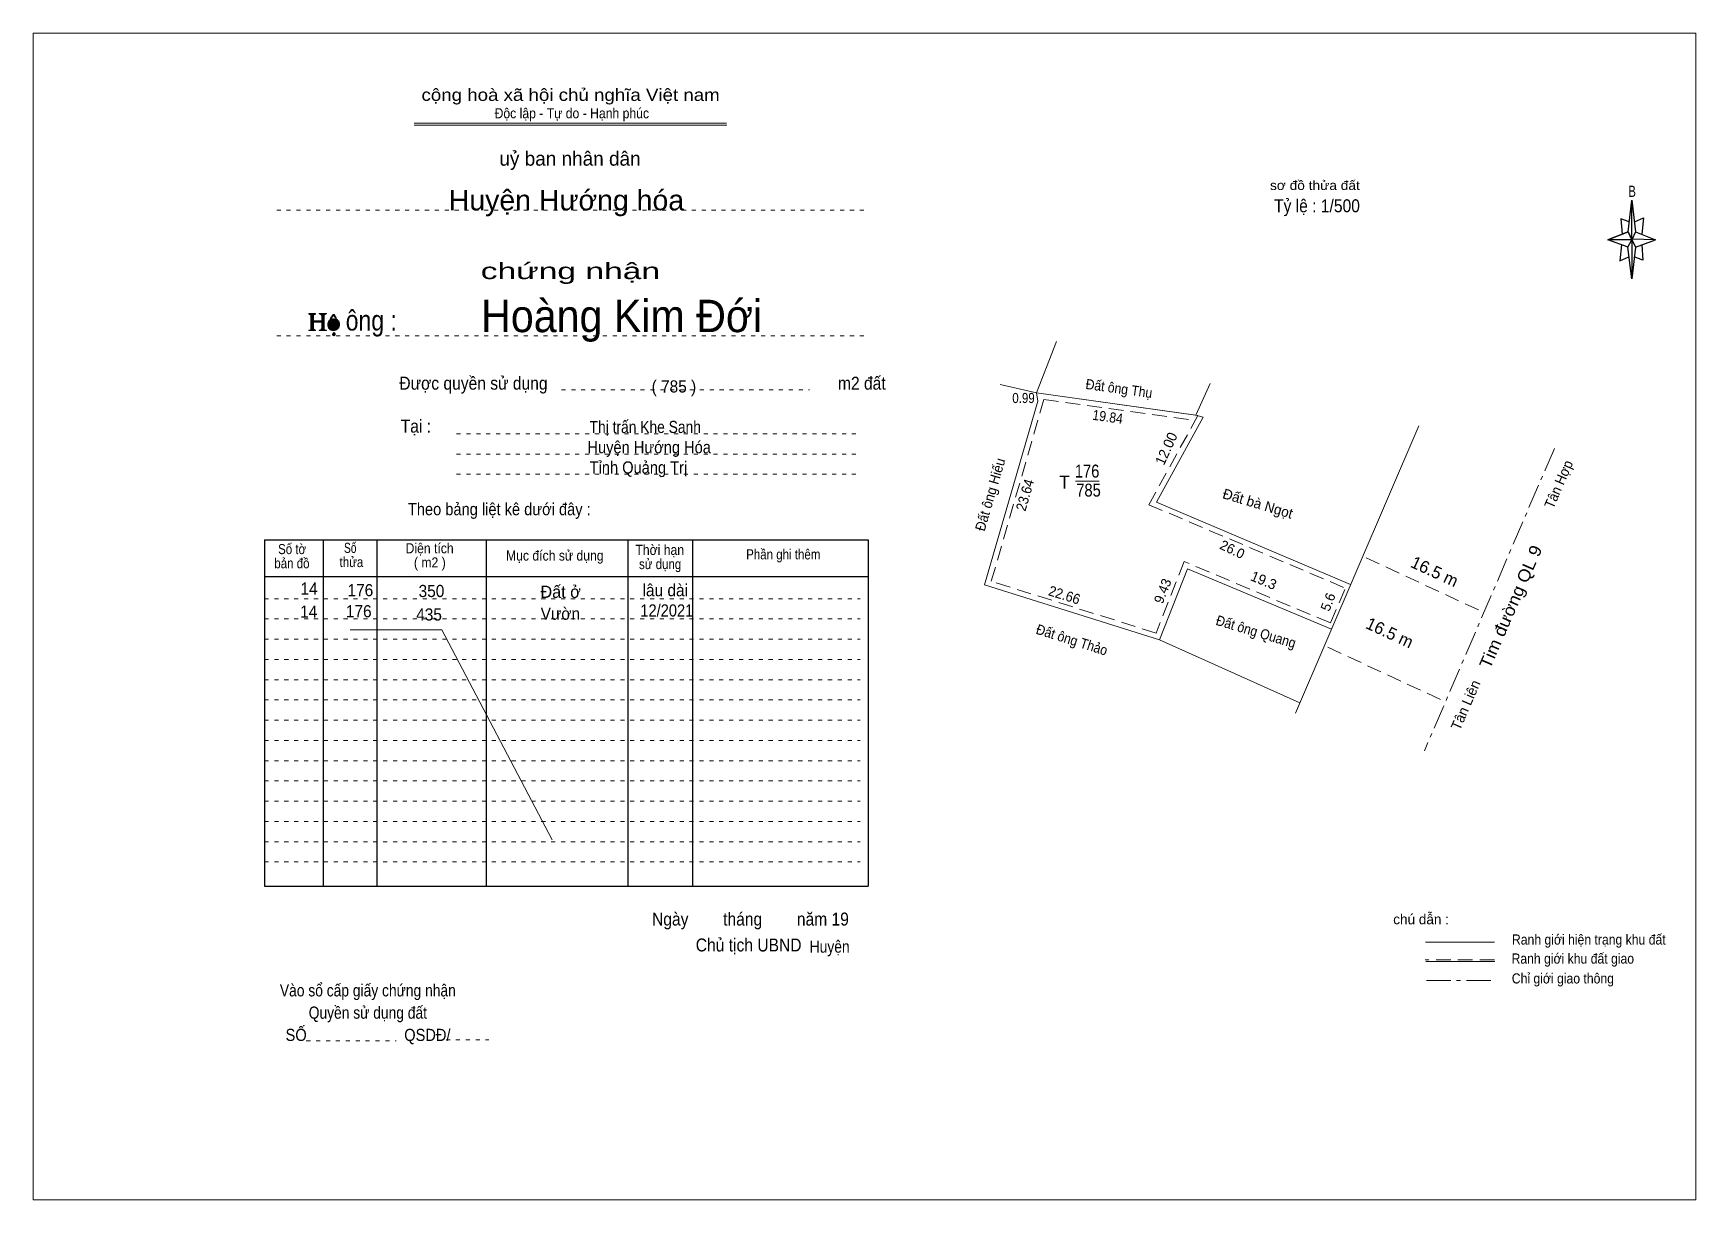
# Model space of a CAD drawing. Header units: centimetres. Extents: x -0.5 to 40.5, y 0 to 28.8.
import ezdxf
from ezdxf.enums import TextEntityAlignment as Align

# ---------------------------------------------------------------- set-up
doc = ezdxf.new("R2010")
doc.units = ezdxf.units.CM
doc.header["$LTSCALE"] = 0.12
for name, pattern in [('DOT_DASHED', [7.7, 5, -1.2, 0.3, -1.2]), ('DOTTED', [1.5, 0.3, -1.2]), ('MEDIUM_DASHED', [4.5, 3, -1.5])]:
    doc.linetypes.add(name, pattern=pattern)
for name, color, linetype, lineweight in [('1', 7, 'DOTTED', 13), ('2', 7, 'Continuous', 13), ('3', 7, 'Continuous', 13), ('34', 7, 'Continuous', 13), ('50', 7, 'Continuous', 25)]:
    doc.layers.add(name, color=color, linetype=linetype, lineweight=lineweight)
doc.layers.add('22', color=7, linetype='Continuous')
doc.layers.add('30', color=7, linetype='Continuous')

msp = doc.modelspace()

# ---------------------------------------------------------------- hatches: boundary and pattern name
at = {"layer": '34'}
for points in [[(6.43, 21.67), (6.43, 21.8), (6.43, 21.81), (6.44, 21.83), (6.46, 21.83), (6.48, 21.84), (6.48, 21.85), (6.31, 21.85), (6.31, 21.84), (6.33, 21.83), (6.35, 21.82), (6.36, 21.81), (6.36, 21.8), (6.36, 21.48), (6.36, 21.47), (6.35, 21.45), (6.33, 21.44), (6.31, 21.44), (6.31, 21.43), (6.48, 21.43), (6.48, 21.44), (6.46, 21.45), (6.44, 21.46), (6.43, 21.47), (6.43, 21.48), (6.43, 21.64), (6.63, 21.64), (6.63, 21.48), (6.62, 21.47), (6.62, 21.45), (6.6, 21.45), (6.57, 21.44), (6.57, 21.43), (6.75, 21.43), (6.75, 21.44), (6.72, 21.45), (6.7, 21.45), (6.69, 21.47), (6.69, 21.48), (6.69, 21.8), (6.69, 21.81), (6.7, 21.82), (6.72, 21.83), (6.75, 21.84), (6.75, 21.85), (6.57, 21.85), (6.57, 21.84), (6.6, 21.83), (6.62, 21.82), (6.62, 21.81), (6.63, 21.8), (6.63, 21.67)], [(6.86, 21.73), (6.92, 21.8), (6.99, 21.73), (7, 21.73), (6.94, 21.83), (6.91, 21.83), (6.84, 21.73)], [(7.07, 21.58), (7.07, 21.61), (7.06, 21.64), (7.05, 21.66), (7.03, 21.68), (7.01, 21.7), (6.98, 21.71), (6.95, 21.72), (6.92, 21.72), (6.89, 21.72), (6.86, 21.71), (6.84, 21.7), (6.82, 21.68), (6.8, 21.66), (6.79, 21.63), (6.78, 21.6), (6.78, 21.57), (6.78, 21.54), (6.79, 21.52), (6.8, 21.49), (6.82, 21.47), (6.84, 21.45), (6.86, 21.44), (6.89, 21.43), (6.92, 21.43), (6.95, 21.43), (6.98, 21.44), (7.01, 21.46), (7.03, 21.48), (7.05, 21.5), (7.06, 21.53), (7.07, 21.55)], [(7.01, 21.55), (7, 21.51), (6.99, 21.48), (6.96, 21.46), (6.93, 21.45), (6.91, 21.45), (6.89, 21.46), (6.88, 21.47), (6.86, 21.49), (6.85, 21.54), (6.84, 21.61), (6.85, 21.64), (6.86, 21.67), (6.88, 21.7), (6.91, 21.7), (6.94, 21.7), (6.97, 21.68), (6.99, 21.65), (7, 21.62)], [(6.9, 21.34), (6.9, 21.33), (6.91, 21.31), (6.92, 21.31), (6.93, 21.3), (6.94, 21.31), (6.95, 21.31), (6.96, 21.33), (6.96, 21.34), (6.96, 21.35), (6.95, 21.37), (6.94, 21.37), (6.93, 21.38), (6.92, 21.37), (6.91, 21.37)]]:
    msp.add_hatch(color=256, dxfattribs=at).paths.add_polyline_path(points)

# ---------------------------------------------------------------- linework, layer by layer
at = {"layer": '1', "linetype": 'Continuous'}
for p, q in [((8.91, 26.55), (16.62, 26.55)), ((8.91, 26.5), (16.63, 26.5))]:
    msp.add_line(p, q, dxfattribs=at)
at = {"layer": '1'}
for p, q in [((5.52, 24.4), (20.02, 24.4)), ((5.52, 21.3), (20.02, 21.3)), ((12.55, 19.97), (18.67, 19.97)), ((9.96, 18.88), (19.9, 18.88)), ((9.96, 18.38), (19.9, 18.38)), ((9.96, 17.88), (19.9, 17.88)), ((5.22, 14.81), (19.92, 14.81)), ((5.22, 14.31), (19.92, 14.31)), ((5.22, 13.81), (19.92, 13.81)), ((5.22, 13.31), (19.92, 13.31)), ((5.22, 12.81), (19.92, 12.81)), ((5.22, 12.31), (19.92, 12.31)), ((5.22, 11.81), (19.92, 11.81)), ((5.22, 11.31), (19.92, 11.31)), ((5.22, 10.81), (19.92, 10.81)), ((5.22, 10.31), (19.92, 10.31)), ((5.22, 9.81), (19.92, 9.81)), ((5.22, 9.31), (19.92, 9.31)), ((5.22, 8.81), (19.92, 8.81)), ((5.22, 8.31), (19.92, 8.31)), ((6.25, 3.89), (8.47, 3.89)), ((9.7, 3.92), (10.76, 3.92))]:
    msp.add_line(p, q, dxfattribs=at)
at = {"layer": '1', "linetype": 'Continuous', "lineweight": 25}
for p, q in [((5.22, 16.26), (20.12, 16.26)), ((5.22, 16.26), (5.22, 7.71)), ((6.67, 16.26), (6.67, 7.71)), ((7.99, 16.26), (7.99, 7.71)), ((10.69, 16.26), (10.69, 7.71)), ((14.19, 16.26), (14.19, 7.71)), ((15.78, 16.26), (15.78, 7.71)), ((20.12, 16.26), (20.12, 7.71)), ((5.22, 15.36), (20.12, 15.36)), ((5.22, 7.71), (20.12, 7.71))]:
    msp.add_line(p, q, dxfattribs=at)
at = {"layer": '1', "linetype": 'Continuous'}
msp.add_lwpolyline([(-0.49, -0.03), (40.55, -0.03), (40.55, 28.77), (-0.49, 28.77)], close=True, dxfattribs=at)
at = {"layer": '2'}
for p, q in [((24.28, 19.89), (24.77, 21.16)), ((28.21, 19.34), (28.56, 20.12)), ((23.38, 20.1), (24.28, 19.89)), ((25.24, 17.71), (25.82, 17.71)), ((30.78, 12.24), (27.31, 13.79))]:
    msp.add_line(p, q, dxfattribs=at)
at = {"layer": '2', "linetype": 'DOT_DASHED'}
msp.add_line((37.06, 18.52), (33.85, 11.05), dxfattribs=at)
at = {"layer": '2', "linetype": 'MEDIUM_DASHED'}
for p, q in [((32.41, 15.82), (35.34, 14.46)), ((31.47, 13.61), (34.34, 12.28))]:
    msp.add_line(p, q, dxfattribs=at)
at = {"layer": '3'}
for p, q in [((24.28, 19.89), (28.26, 19.33)), ((28.21, 19.34), (24.28, 19.89)), ((24.28, 19.89), (28.21, 19.34)), ((28.39, 19.29), (27.24, 17.19)), ((28.39, 19.29), (27.24, 17.19)), ((28.21, 19.34), (28.39, 19.29)), ((30.67, 11.98), (33.71, 19.08))]:
    msp.add_line(p, q, dxfattribs=at)
at = {"layer": '3', "linetype": 'MEDIUM_DASHED'}
for p, q in [((24.46, 19.73), (28.19, 19.21)), ((31.53, 14.21), (31.9, 15.07))]:
    msp.add_line(p, q, dxfattribs=at)
at = {"layer": '3'}
for points in [[(22.99, 15.15), (24.31, 19.69), (24.28, 19.89)], [(27.24, 17.19), (28.39, 19.29), (27.24, 17.19)], [(28.39, 19.29), (27.24, 17.19), (28.39, 19.29)], [(27.24, 17.19), (28.39, 19.29), (27.24, 17.19)], [(27.24, 17.19), (28.39, 19.29), (27.24, 17.19)], [(27.24, 17.19), (28.39, 19.29), (27.24, 17.19)], [(27.24, 17.19), (28.39, 19.29), (27.24, 17.19)], [(28.39, 19.29), (27.24, 17.19), (32.03, 15.16)], [(31.56, 14.06), (28, 15.55), (27.31, 13.79), (22.99, 15.15)]]:
    msp.add_lwpolyline(points, dxfattribs=at)
at = {"layer": '3', "linetype": 'MEDIUM_DASHED'}
for points in [[(31.53, 14.21), (27.92, 15.73), (27.23, 13.96), (23.16, 15.24), (24.46, 19.73)], [(28.26, 19.33), (27.05, 17.13), (31.9, 15.07)]]:
    msp.add_lwpolyline(points, dxfattribs=at)
at = {"layer": '34'}
for points in [[(6.43, 21.67), (6.43, 21.8), (6.43, 21.81), (6.44, 21.83), (6.46, 21.83), (6.48, 21.84), (6.48, 21.85), (6.31, 21.85), (6.31, 21.84), (6.33, 21.83), (6.35, 21.82), (6.36, 21.81), (6.36, 21.8), (6.36, 21.48), (6.36, 21.47), (6.35, 21.45), (6.33, 21.44), (6.31, 21.44), (6.31, 21.43), (6.48, 21.43), (6.48, 21.44), (6.46, 21.45), (6.44, 21.46), (6.43, 21.47), (6.43, 21.48), (6.43, 21.64), (6.63, 21.64), (6.63, 21.48), (6.62, 21.47), (6.62, 21.45), (6.6, 21.45), (6.57, 21.44), (6.57, 21.43), (6.75, 21.43), (6.75, 21.44), (6.72, 21.45), (6.7, 21.45), (6.69, 21.47), (6.69, 21.48), (6.69, 21.8), (6.69, 21.81), (6.7, 21.82), (6.72, 21.83), (6.75, 21.84), (6.75, 21.85), (6.57, 21.85), (6.57, 21.84), (6.6, 21.83), (6.62, 21.82), (6.62, 21.81), (6.63, 21.8), (6.63, 21.67)], [(6.86, 21.73), (6.92, 21.8), (6.99, 21.73), (7, 21.73), (6.94, 21.83), (6.91, 21.83), (6.84, 21.73)], [(7.07, 21.58), (7.07, 21.61), (7.06, 21.64), (7.05, 21.66), (7.03, 21.68), (7.01, 21.7), (6.98, 21.71), (6.95, 21.72), (6.92, 21.72), (6.89, 21.72), (6.86, 21.71), (6.84, 21.7), (6.82, 21.68), (6.8, 21.66), (6.79, 21.63), (6.78, 21.6), (6.78, 21.57), (6.78, 21.54), (6.79, 21.52), (6.8, 21.49), (6.82, 21.47), (6.84, 21.45), (6.86, 21.44), (6.89, 21.43), (6.92, 21.43), (6.95, 21.43), (6.98, 21.44), (7.01, 21.46), (7.03, 21.48), (7.05, 21.5), (7.06, 21.53), (7.07, 21.55)], [(7.01, 21.55), (7, 21.51), (6.99, 21.48), (6.96, 21.46), (6.93, 21.45), (6.91, 21.45), (6.89, 21.46), (6.88, 21.47), (6.86, 21.49), (6.85, 21.54), (6.84, 21.61), (6.85, 21.64), (6.86, 21.67), (6.88, 21.7), (6.91, 21.7), (6.94, 21.7), (6.97, 21.68), (6.99, 21.65), (7, 21.62)], [(6.9, 21.34), (6.9, 21.33), (6.91, 21.31), (6.92, 21.31), (6.93, 21.3), (6.94, 21.31), (6.95, 21.31), (6.96, 21.33), (6.96, 21.34), (6.96, 21.35), (6.95, 21.37), (6.94, 21.37), (6.93, 21.38), (6.92, 21.37), (6.91, 21.37)]]:
    msp.add_lwpolyline(points, close=True, dxfattribs=at)
at = {"layer": '50'}
for p, q in [((38.88, 23.87), (38.97, 24.65)), ((39.06, 23.87), (39.56, 23.67)), ((38.88, 23.49), (38.38, 23.67)), ((39.06, 23.49), (38.97, 22.71)), ((39.22, 23.55), (39.24, 23.17)), ((39.24, 23.17), (39.03, 23.25))]:
    msp.add_line(p, q, dxfattribs=at)
at = {"layer": '50', "lineweight": 13}
for p, q in [((35.58, 6.33), (33.88, 6.33)), ((35.59, 5.85), (33.89, 5.85))]:
    msp.add_line(p, q, dxfattribs=at)
at = {"layer": '50', "linetype": 'MEDIUM_DASHED', "lineweight": 13}
msp.add_line((35.58, 5.89), (33.87, 5.89), dxfattribs=at)
at = {"layer": '50', "linetype": 'DOT_DASHED', "lineweight": 13}
msp.add_line((33.9, 5.38), (35.61, 5.38), dxfattribs=at)
at = {"layer": '50'}
for points in [[(38.97, 24.65), (39.06, 23.87), (38.97, 23.67)], [(38.97, 23.67), (38.38, 23.67), (38.88, 23.87), (39.06, 23.49), (39.56, 23.67), (38.97, 23.69)], [(38.97, 23.67), (38.97, 22.71), (38.87, 23.49)]]:
    msp.add_lwpolyline(points, close=True, dxfattribs=at)
for points in [[(38.97, 23.67), (38.88, 23.87), (38.38, 23.67)], [(38.91, 24.11), (38.7, 24.19), (38.73, 23.81)], [(39.04, 24.11), (39.26, 24.21), (39.22, 23.81)], [(38.72, 23.55), (38.68, 23.15), (38.9, 23.25)], [(38.97, 23.67), (39.06, 23.49), (39.56, 23.67)]]:
    msp.add_lwpolyline(points, dxfattribs=at)
at = {"layer": '50', "lineweight": 13}
msp.add_lwpolyline([(7.33, 14.04), (9.6, 14.04), (12.32, 8.86)], dxfattribs=at)

# ---------------------------------------------------------------- texts
at = {"layer": '1'}
for s, height, width, p in [('cộng hoà xã hội chủ nghĩa Việt nam', 0.3, 1.15, (12.775, 27.1)), ('Độc lập - Tự do - Hạnh phúc', 0.25, 0.9, (12.805, 26.67)), ('chứng nhận', 0.4, 1.55, (12.77, 22.7)), ('Được quyền sử dụng                                                                   m2 đất', 0.32, 0.9, (14.55, 19.97)), ('Tại :', 0.32, 0.9, (8.955, 18.91)), ('Theo bảng liệt kê dưới đây :', 0.3, 0.9, (11.015, 16.87)), ('Số tờ', 0.25, 0.85, (5.9, 15.91)), ('Số ', 0.25, 0.75, (7.37, 15.94)), ('Diện tích', 0.25, 0.9, (9.295, 15.93)), ('Mục đích sử dụng', 0.25, 0.9, (12.385, 15.75)), ('Thời hạn', 0.25, 0.9, (14.975, 15.89)), ('Phần ghi thêm', 0.25, 0.85, (18.025, 15.78)), ('bản đồ', 0.25, 0.85, (5.895, 15.56)), ('thửa', 0.25, 0.85, (7.365, 15.59)), ('( m2 )', 0.25, 0.9, (9.3, 15.58)), ('sử dụng', 0.25, 0.85, (14.985, 15.54)), ('Ngày        tháng        năm 19', 0.32, 0.9, (17.215, 6.74)), ('Chủ tịch UBND', 0.32, 0.9, (17.17, 6.1)), ('Vào sổ cấp giấy chứng nhận', 0.3, 0.85, (7.77, 4.99)), ('Quyền sử dụng đất', 0.3, 0.85, (7.77, 4.44)), ('SỐ                        QSDĐ/', 0.3, 0.9, (7.775, 3.89))]:
    msp.add_text(s, height=height, dxfattribs=dict(at, width=width)).set_placement(p, align=Align.CENTER)
msp.add_text('uỷ ban nhân dân', height=0.35, dxfattribs=at).set_placement((12.76, 25.5), align=Align.CENTER)
at = {"layer": '2'}
for s, height, rotation, width, p in [('Đất ông Thụ ', 0.25, 352.062, 0.9, (26.3377, 19.8704)), ('Đất ông Hiếu ', 0.25, 73.788, 0.95, (23.2646, 17.3901)), ('Tân Hợp ', 0.25, 66.506, 0.95, (37.2987, 17.6252)), ('Tim đường QL 9', 0.3, 66.506, 1.1, (36.1208, 14.5502)), ('Đất ông Quang ', 0.2495, 343.332, 0.9, (29.6992, 13.8648)), ('Đất ông Thảo ', 0.25, 342.54, 0.9, (25.1525, 13.663))]:
    msp.add_text(s, height=height, rotation=rotation, dxfattribs=dict(at, width=width)).set_placement(p, align=Align.CENTER)
for s, height, rotation, p in [('12.00', 0.25, 65.635, (27.5936, 18.4634)), ('Đất bà Ngọt', 0.25, 343.332, (29.7041, 17.0392)), ('26.0', 0.24, 334.529, (29.0584, 15.9179)), ('16.5 m', 0.3, 335.136, (34.0419, 15.3442)), ('16.5 m', 0.3, 335.136, (32.9319, 13.8342)), ('Tân Liên', 0.25, 66.506, (34.9844, 12.1352))]:
    msp.add_text(s, height=height, rotation=rotation, dxfattribs=at).set_placement(p, align=Align.CENTER)
at = {"layer": '2', "width": 0.85}
for s, p in [('176', (25.525, 17.8)), ('785', (25.56, 17.33))]:
    msp.add_text(s, height=0.32, dxfattribs=at).set_placement(p, align=Align.CENTER)
at = {"layer": '2'}
msp.add_text('T', height=0.32, dxfattribs=at).set_placement((25.1, 17.53), align=Align.RIGHT)
at = {"layer": '22', "width": 0.85}
msp.add_text('0.99', height=0.25, dxfattribs=at).set_placement((23.955, 19.64), align=Align.CENTER)
at = {"layer": '22'}
for s, rotation, width, p in [('19.84', 352.062, 0.9, (26.0177, 19.1773)), ('23.64', 73.788, 0.95, (24.112, 17.3351)), ('22.66', 342.54, 0.95, (24.9275, 14.7813))]:
    msp.add_text(s, height=0.25, rotation=rotation, dxfattribs=dict(at, width=width)).set_placement(p, align=Align.CENTER)
for s, height, rotation, p in [('9.43', 0.24, 68.605, (27.5021, 14.9562)), ('19.3', 0.25, 337.332, (29.8368, 15.146)), ('5.6', 0.24, 68.605, (31.5847, 14.6862))]:
    msp.add_text(s, height=height, rotation=rotation, dxfattribs=at).set_placement(p, align=Align.CENTER)
at = {"layer": '30', "width": 0.85}
msp.add_text('ông :', height=0.5, dxfattribs=at).set_placement((7.855, 21.43), align=Align.CENTER)
at = {"layer": '34'}
for s, height, width, p in [('Huyện Hướng hóa ', 0.5, 1.05, (12.77, 24.4)), ('Hoàng Kim Đới ', 0.8, 0.95, (14.175, 21.39)), ('( 785 )', 0.3, 0.95, (15.325, 19.9)), ('Thị trấn Khe Sanh ', 0.3, 0.85, (14.665, 18.9)), ('Huyện Hướng Hóa ', 0.3, 0.9, (14.765, 18.4)), ('Tỉnh Quảng Trị ', 0.3, 0.9, (14.5, 17.9)), ('14', 0.3, 0.95, (6.32, 14.91)), ('lâu dài ', 0.3, 0.95, (15.165, 14.87)), ('176', 0.3, 0.95, (7.585, 14.87)), ('350', 0.3, 0.95, (9.34, 14.85)), ('14', 0.3, 0.95, (6.31, 14.34)), ('176', 0.3, 0.95, (7.545, 14.35)), ('435', 0.3, 0.95, (9.28, 14.27)), ('Vườn ', 0.3, 0.95, (12.575, 14.29)), ('12/2021', 0.3, 0.9, (15.15, 14.37))]:
    msp.add_text(s, height=height, dxfattribs=dict(at, width=width)).set_placement(p, align=Align.CENTER)
msp.add_text('Đất ở ', height=0.3, dxfattribs=at).set_placement((12.585, 14.83), align=Align.CENTER)
at = {"layer": '50'}
for s, height, width, p in [('sơ đồ thửa đất ', 0.23, 1.1, (31.195, 24.9)), ('B', 0.2756, 0.75, (38.98, 24.73)), (' Huyện ', 0.3, 0.85, (19.17, 6.07)), ('Ranh giới hiện trạng khu đất', 0.25, 0.9, (37.91, 6.27)), ('Ranh giới khu đất giao', 0.25, 0.9, (37.515, 5.8)), ('Chỉ giới giao thông', 0.25, 0.9, (37.27, 5.31))]:
    msp.add_text(s, height=height, dxfattribs=dict(at, width=width)).set_placement(p, align=Align.CENTER)
at = {"layer": '50', "width": 0.9}
msp.add_text('Tỷ lệ : 1/500', height=0.32, dxfattribs=at).set_placement((30.14, 24.35))
at = {"layer": '50'}
msp.add_text('chú dẫn :', height=0.25, dxfattribs=at).set_placement((33.77, 6.77), align=Align.CENTER)

doc.saveas('drawing.dxf')
